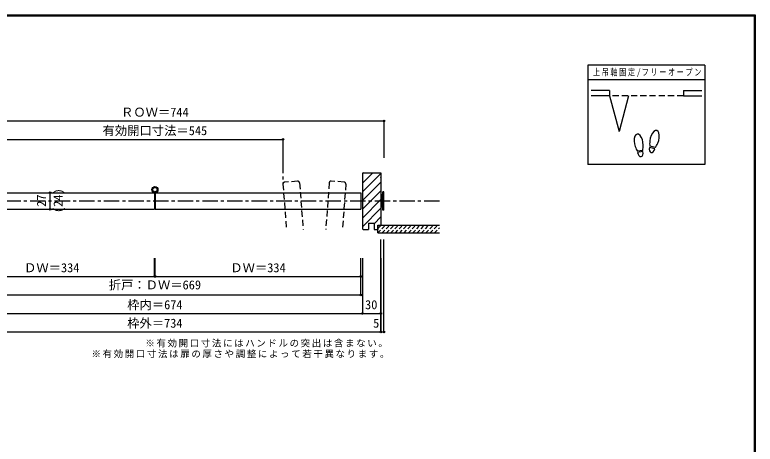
# Model space of a CAD drawing. Units: millimetres, scale not verified. Extents: x -973 to 977, y -718 to 696.
# Drawn here: x -226 to 977, y -1 to 696 of the extents above; entities that cross this region are included whole.
import ezdxf
from ezdxf.enums import TextEntityAlignment as Align

# ---------------------------------------------------------------- set-up
doc = ezdxf.new("R2010")
doc.units = ezdxf.units.MM
doc.header["$LTSCALE"] = 5
doc.header["$PDMODE"] = 32
doc.header["$PDSIZE"] = 2.5
for name, pattern in [('CHAIN1', [8, 5, -1, 1, -1]), ('DASHED1', [1.8, 1.2, -0.6]), ('DASHED2', [3, 2, -1])]:
    doc.linetypes.add(name, pattern=pattern)
for name, color, linetype in [('0-1_通り芯', 4, 'CHAIN1'), ('0-3_仕上げ', 2, 'Continuous'), ('0-4_枠', 3, 'Continuous'), ('0-6_扉', 6, 'Continuous'), ('0-7_金物', 7, 'Continuous'), ('0-A_文字', 7, 'Continuous'), ('0-B_寸法', 7, 'Continuous'), ('0-C_ハッチ', 7, 'Continuous'), ('F-1_枠', 6, 'Continuous')]:
    doc.layers.add(name, color=color, linetype=linetype)
doc.styles.add('ＭＳ ゴシック', font='')
doc.styles.get('ＭＳ ゴシック').set_extended_font_data('MS Gothic')

msp = doc.modelspace()

# ---------------------------------------------------------------- linework, layer by layer
at = {"layer": '0-1_通り芯'}
for p, q in [((209.653, 463.658), (209.653, 421.422)), ((463.797, 393.658), (-460.58, 393.658))]:
    msp.add_line(p, q, dxfattribs=at)
at = {"layer": '0-3_仕上げ'}
for p, q in [((363.653, 354.658), (463.653, 354.658)), ((363.653, 342.158), (463.653, 342.158))]:
    msp.add_line(p, q, dxfattribs=at)
at = {"layer": '0-4_枠'}
for p, q in [((339.653, 439.658), (338.653, 438.658)), ((338.653, 438.658), (338.653, 348.658)), ((339.653, 439.658), (368.653, 439.658)), ((368.653, 439.658), (368.653, 354.658)), ((348.653, 357.658), (357.653, 357.658)), ((348.653, 357.658), (348.653, 347.658)), ((357.653, 357.658), (357.653, 347.658)), ((363.653, 354.658), (368.653, 354.658)), ((363.653, 354.658), (363.653, 347.658)), ((338.653, 348.658), (339.653, 347.658)), ((339.653, 347.658), (348.653, 347.658)), ((357.653, 347.658), (363.653, 347.658))]:
    msp.add_line(p, q, dxfattribs=at)
at = {"layer": '0-6_扉', "color": 2, "linetype": 'DASHED2'}
for p, q in [((209.653, 420.967), (215.224, 347.658)), ((233.357, 425.777), (212.417, 424.186)), ((236.575, 423.013), (242.302, 347.658)), ((284.806, 423.24), (279.062, 347.658)), ((308.964, 424.413), (288.025, 426.004)), ((311.728, 421.194), (306.14, 347.658))]:
    msp.add_line(p, q, dxfattribs=at)
at = {"layer": '0-6_扉'}
for p, q in [((-332.847, 407.158), (1.153, 407.158)), ((1.153, 407.158), (1.153, 380.158)), ((2.153, 407.158), (2.153, 380.158)), ((2.153, 407.158), (336.153, 407.158)), ((336.153, 407.158), (336.153, 380.158)), ((2.153, 380.158), (336.153, 380.158))]:
    msp.add_line(p, q, dxfattribs=at)
msp.add_lwpolyline([(-332.847, 407.158), (-332.847, 380.158), (1.153, 380.158)], dxfattribs=at)
at = {"layer": '0-6_扉', "color": 2, "linetype": 'DASHED2'}
for centre, start, end in [((212.644, 421.194), 94.34602, 184.34602), ((233.584, 422.786), 4.34602, 94.34602), ((287.797, 423.013), 85.65398, 175.65398), ((308.737, 421.422), 355.65398, 85.65398)]:
    msp.add_arc(centre, 3, start, end, dxfattribs=at)
at = {"layer": '0-7_金物'}
for p, q in [((368.653, 402.658), (369.653, 402.658)), ((369.653, 383.657), (369.653, 403.657)), ((371.653, 403.657), (369.653, 403.657)), ((373.653, 408.657), (371.653, 408.657)), ((371.653, 378.657), (371.653, 408.657)), ((373.653, 378.657), (373.653, 408.657)), ((369.653, 384.658), (368.653, 384.658)), ((371.653, 383.657), (369.653, 383.657)), ((373.653, 378.657), (371.653, 378.657))]:
    msp.add_line(p, q, dxfattribs=at)
at = {"layer": '0-A_文字'}
for radius in [5, 3.5]:
    msp.add_circle((1.653, 412.158), radius, dxfattribs=at)
at = {"layer": '0-B_寸法', "color": 3}
for p, q in [((704.986, 614.167), (704.986, 453.167)), ((894.986, 614.167), (704.986, 614.167)), ((894.986, 590.167), (704.986, 590.167)), ((814.022, 480.235), (805.542, 482.507)), ((794.011, 475.878), (785.365, 474.353)), ((794.376, 473.81), (785.73, 472.285)), ((813.479, 478.206), (804.998, 480.478))]:
    msp.add_line(p, q, dxfattribs=at)
at = {"layer": '0-B_寸法', "color": 2}
for p, q in [((739.986, 573.251), (709.986, 573.251)), ((739.986, 573.251), (739.986, 564.251)), ((859.986, 573.251), (859.986, 564.251)), ((859.986, 573.251), (889.986, 573.251)), ((739.986, 564.251), (709.986, 564.251)), ((739.986, 564.251), (755.515, 506.295)), ((771.045, 564.251), (755.515, 506.295)), ((859.986, 564.251), (889.986, 564.251))]:
    msp.add_line(p, q, dxfattribs=at)
at = {"layer": '0-B_寸法', "linetype": 'DASHED2'}
msp.add_line((859.986, 564.251), (739.986, 564.251), dxfattribs=at)
at = {"layer": '0-B_寸法', "color": 4}
for p, q in [((-370.347, 523.658), (373.653, 523.658)), ((373.653, 523.658), (373.653, 463.658)), ((-168.52, 380.158), (-168.52, 407.157)), ((338.653, 393.658), (336.154, 393.607)), ((368.653, 181.158), (368.653, 331.158)), ((373.653, 181.158), (373.653, 331.158)), ((1.153, 271.158), (1.153, 301.158)), ((2.153, 271.158), (2.153, 301.158)), ((336.153, 241.158), (336.153, 301.158)), ((338.653, 301.158), (338.653, 211.158)), ((368.653, 301.158), (368.653, 181.158)), ((-332.847, 271.158), (1.153, 271.158)), ((2.153, 271.158), (336.153, 271.158)), ((-332.847, 241.158), (336.153, 241.158)), ((-365.347, 211.158), (368.653, 211.158)), ((-370.347, 181.158), (368.653, 181.158)), ((368.653, 181.158), (373.653, 181.158))]:
    msp.add_line(p, q, dxfattribs=at)
at = {"layer": '0-B_寸法', "color": 3}
msp.add_lwpolyline([(894.986, 614.167), (894.986, 453.167), (704.986, 453.167)], dxfattribs=at)
at = {"layer": '0-B_寸法', "color": 4}
msp.add_lwpolyline([(-335.347, 493.658), (209.653, 493.658), (209.653, 463.658)], dxfattribs=at)
at = {"layer": '0-B_寸法', "color": 3}
for centre, major_axis, ratio, start_param, end_param in [((813.267, 494.378), (3.644, 13.601), 0.5, 4.34059143, 8.22577918), ((787.35, 488.377), (-2.445, 13.867), 0.5, 4.34059143, 8.22577918), ((787.42, 487.981), (-2.963, 16.802), 0.4, 1.85063327, 2.44287679), ((787.42, 487.981), (-2.963, 16.802), 0.4, 3.84030852, 4.43255203), ((813.163, 493.989), (4.416, 16.48), 0.4, 1.85063327, 2.44287679), ((813.163, 493.989), (4.416, 16.48), 0.4, 3.84030852, 4.43255203), ((790.053, 473.047), (-1.27, 7.205), 0.6, 1.57079633, 4.71238898), ((809.238, 479.342), (1.894, 7.067), 0.6, 1.57079633, 4.71238898)]:
    msp.add_ellipse(centre, major_axis=major_axis, ratio=ratio, start_param=start_param, end_param=end_param, dxfattribs=at)
at = {"layer": '0-B_寸法'}
for p in [(373.653, 523.658), (209.653, 493.658), (-168.52, 407.157), (-168.52, 380.158), (1.153, 271.158), (2.153, 271.158), (336.153, 271.158), (336.153, 241.158), (338.653, 211.158), (368.653, 211.158), (368.653, 181.158), (368.653, 181.158), (373.653, 181.158)]:
    msp.add_point(p, dxfattribs=at)
at = {"layer": '0-C_ハッチ', "color": 4}
for p, q in [((355.687, 439.658), (338.653, 422.623)), ((368.653, 438.481), (338.653, 408.481)), ((368.653, 424.339), (338.653, 394.339)), ((368.653, 431.38), (368.375, 431.658)), ((338.653, 380.197), (368.653, 410.197)), ((338.653, 366.055), (368.653, 396.055)), ((368.653, 381.912), (338.653, 351.913)), ((368.653, 367.77), (357.653, 356.77)), ((363.653, 348.628), (362.683, 347.658))]:
    msp.add_line(p, q, dxfattribs=at)
at = {"layer": '0-C_ハッチ', "color": 4, "linetype": 'DASHED1'}
for p, q in [((363.653, 348.979), (369.332, 354.658)), ((363.903, 342.158), (376.403, 354.658)), ((370.974, 342.158), (383.474, 354.658)), ((378.045, 342.158), (390.545, 354.658)), ((385.116, 342.158), (397.616, 354.658)), ((392.187, 342.158), (404.687, 354.658)), ((399.258, 342.158), (411.758, 354.658)), ((406.329, 342.158), (418.829, 354.658)), ((413.4, 342.158), (425.9, 354.658)), ((420.471, 342.158), (432.971, 354.658)), ((427.542, 342.158), (440.042, 354.658)), ((434.613, 342.158), (447.113, 354.658)), ((441.684, 342.158), (454.184, 354.658)), ((448.755, 342.158), (461.255, 354.658)), ((455.827, 342.158), (463.653, 349.984))]:
    msp.add_line(p, q, dxfattribs=at)
at = {"layer": '0-C_ハッチ', "color": 2}
msp.add_line((363.653, 342.158), (363.653, 354.658), dxfattribs=at)
at = {"layer": 'F-1_枠'}
for p, q in [((-973.347, 695.833), (976.653, 695.833)), ((-973.347, 695), (976.653, 695)), ((-973.347, 694.167), (976.653, 694.167)), ((974.986, 695.833), (974.986, -700.833)), ((975.82, 695.833), (975.82, -700.833)), ((976.653, 695.833), (976.653, -700.833))]:
    msp.add_line(p, q, dxfattribs=at)

# ---------------------------------------------------------------- texts
at = {"layer": '0-A_文字', "char_height": 11, "attachment_point": 7, "style": 'ＭＳ ゴシック'}
for s, insert in [('\\T1.17;※有効開口寸法にはハンドルの突出は含まない。', (-13.847, 156.158)), ('\\T1.17;※有効開口寸法は扉の厚さや調整によって若干異なります。', (-101.347, 138.658))]:
    msp.add_mtext(s, dxfattribs=dict(at, insert=insert))
at = {"layer": '0-B_寸法', "style": 'ＭＳ ゴシック'}
for s, p in [('ＲＯＷ＝744', (-53.347, 526.158)), ('有効開口寸法＝545', (-83.347, 496.158)), ('ＤＷ＝334', (-210.847, 273.658)), ('ＤＷ＝334', (124.153, 273.658)), ('折戸：ＤＷ＝669', (-73.347, 245.822)), ('枠内＝674', (-43.347, 213.658)), ('30', (343.028, 213.658)), ('枠外＝734', (-43.347, 183.658)), ('5', (356.153, 183.658))]:
    msp.add_text(s, height=14.66, dxfattribs=at).set_placement(p, align=Align.BOTTOM_LEFT)
for s, p in [('(24)', (-143.971, 374.283)), ('27', (-171.02, 384.283))]:
    msp.add_text(s, height=14.66, rotation=90, dxfattribs=at).set_placement(p, align=Align.BOTTOM_LEFT)
at = {"layer": '0-B_寸法', "insert": (713.111, 594.667), "char_height": 11, "attachment_point": 7, "style": 'ＭＳ ゴシック'}
msp.add_mtext('\\T1.23;\\W0.75;上吊軸固定/フリーオープン', dxfattribs=at)

doc.saveas('drawing.dxf')
